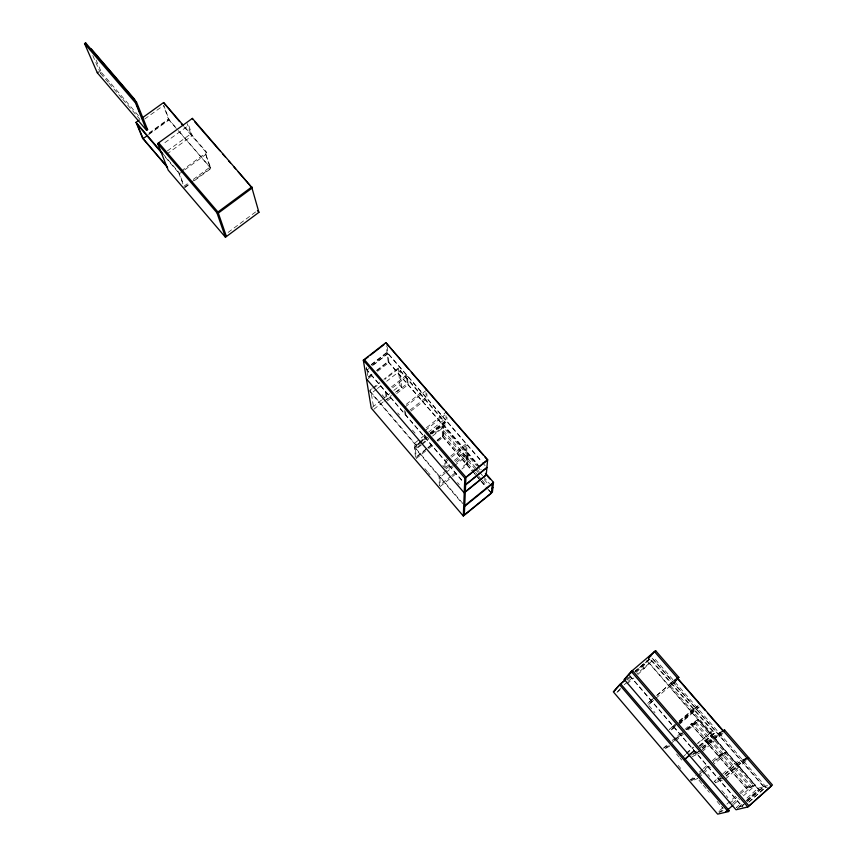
<?xml version="1.0" encoding="UTF-8"?>
<svg xmlns="http://www.w3.org/2000/svg" width="857" height="857" viewBox="0 0 857 857"><rect width="100%" height="100%" fill="white"/><g stroke="black" fill="none" stroke-linecap="round" stroke-linejoin="round"><path stroke-width="0.64" stroke-dasharray="4.29 3.21" d="M620.511 688.321L616.183 693.109L621.089 688.899M635.958 672.456L642.836 666.564L651.363 657.319M637.79 674.588L651.727 661.133L636.987 673.763M739.088 807.048L742.012 804.444M746.897 800.095L758.606 789.661L767.39 787.154M737.406 808.719L742.291 804.369M746.201 800.888L758.895 789.576L646.778 660.115M743.737 804.423L741.755 806.191L736.377 807.519L741.251 803.17M747.722 800.877L763.619 786.705L757.856 788.376L745.162 799.688M742.033 806.126L746.019 802.581M747.015 801.691L763.93 786.619L767.518 785.569M748.772 802.109L765.954 786.876L653.323 657.126M749.061 802.034L764.98 787.84L650.463 656.055M722.944 807.637L717.984 812.04L724.765 810.368M726.907 804.112L735.82 796.185M739.784 792.661L745.729 787.379L753.174 785.098L742.398 794.685M718.948 813.164L722.912 809.64M729.607 803.545L736.784 797.31M740.491 793.861L747.733 787.572L755.499 785.216L698.316 719.205L690.849 724.208L746.436 788.569L754.171 786.244L697.041 720.266M732.596 803.405L738.477 798.167M733.592 804.552L739.505 799.292M743.394 795.832L755.499 785.216M721.883 774.653L714.085 781.541L719.023 779.741L721.262 777.899M722.858 773.796L735.531 762.591L740.844 760.448M720.951 777.567L715.102 782.741L720.062 780.963M724.851 774.117L736.549 763.78L741.894 761.659M724.968 774.482L741.123 760.341L745.547 758.552M726.018 775.692L742.173 761.541L746.608 759.773M726.34 776.067L746.651 758.102M725.472 779.013L746.758 760.191M650.934 700.533L647.303 703.726L652.145 699.548M651.116 700.362L653.955 697.877M690.538 779.881L696.58 777.417L697.555 778.563L691.481 780.995L690.538 779.881L695.477 775.531M699.43 772.05L702.397 769.436M703.383 768.568L708.332 764.219M712.285 760.737L718.209 755.52L724.926 752.457L713.195 762.784M691.481 780.995L695.445 777.513M699.398 774.032L709.285 765.322M713.238 761.841L719.162 756.624L725.9 753.592L714.17 763.919M722.012 754.567L723.051 753.646M697.555 776.56L701.465 773.121M702.44 772.253L709.285 766.233M698.53 777.706L702.44 774.257M703.415 773.4L710.26 767.369M668.417 685.514L675.337 679.44M690.239 753.635L695.134 749.35M699.055 745.911L711.792 734.76L714.824 733.099L650.184 658.54L635.412 671.192M690.624 754.149L695.563 749.821M699.516 746.351L714.352 733.356L649.82 658.937L635.594 671.117M691.063 753.924L696.013 749.586M699.976 746.115L714.824 733.099M696.441 751.053L691.578 755.317L698.284 751.193M700.33 747.647L712.981 736.559L721.251 732.124M702.012 747.84L719.098 732.896L722.387 731.128M702.29 749.779L720.126 734.095L714.845 736.902L713.752 737.866L723.212 732.853M698.434 751.385L692.595 756.506L697.105 754.246M702.322 747.968L713.999 737.738M702.911 748.868L721.24 732.789M702.033 751.782L723.265 733.153M677.726 678.358L673.227 682.29L674.33 681.336M686.339 753.089L693.195 747.09M697.116 743.662L712.381 731.096L698.541 743.212M682.729 757.063L685.696 754.46M686.682 753.603L693.602 747.54M678.851 724.861L699.998 706.457M663.254 748.257L668.374 743.844M672.124 740.534L681.197 732.671M684.936 729.361L692.081 723.179L747.733 787.572M674.62 739.816L682.461 732.981M686.318 729.618L698.101 719.344M674.845 739.677L682.665 732.853M686.575 729.436L698.316 719.205M668.331 745.804L664.379 749.243L669.735 746.04L668.771 744.915L664.507 747.497M672.274 742.366L676.216 738.927M677.201 738.07L682.14 733.763M687.068 729.468L698.016 721.38L687.282 730.732M675.584 740.941L683.383 734.138M651.941 701.712L648.288 704.883L653.912 700.008M669.606 686.478L673.634 682.986M673.848 682.793L677.191 679.89M675.145 724.315L669.317 729.382L675.348 724.926M679.023 720.941L695.113 707.743M679.301 721.487L698.112 705.665M678.808 722.772L697.941 706.136M675.177 726.329L670.324 730.55L676.377 726.115M679.055 722.954L696.141 708.921M679.558 723.383L699.151 706.854M656.901 695.306L676.998 677.973M656.848 695.423L673.838 680.769L669.499 684.572L714.845 736.902M655.926 698.241L677.03 680.029M634.812 671.449L649.585 658.797M626.488 679.472L631.545 675.134M635.605 671.663L647.753 661.25M627.12 680.029L632.027 675.819M624.207 684.722L627.153 682.193M628.138 681.347L633.055 677.137M626.992 683.843L633.869 677.951M445.983 467.097L450.161 463.744M454.339 460.391L465.822 451.178L466.112 443.776L449.925 456.749M445.833 468.983L451.05 464.783M455.228 461.43L466.711 452.217L467.022 444.826L448.811 459.427M452.378 465.683L439.073 476.363L439.309 485.565L450.728 476.385M456.47 462.394L466.701 454.178L466.294 463.862L461.109 468.029M445.051 473.257L439.93 477.36L440.112 485.244M446.068 472.432L453.235 466.679M454.253 465.854L467.558 455.174L467.14 464.837L461.944 469.004M466.915 459.566L467.933 458.752M451.757 475.549L455.913 472.207M440.144 486.551L451.564 477.36M452.603 476.524L457.788 472.346M448.918 457.563L444.869 460.798L444.922 466.744M447.804 460.241L445.779 461.859L445.822 467.793M426.807 448.5L415.42 457.584L414.285 443.487L424.59 435.292M427.836 447.675L433.021 443.551M437.156 440.252L443.337 435.324L443.144 420.541L428.714 432.014M416.481 457.102L433.031 443.905M437.166 440.605L442.341 436.481L442.18 425.854L476.717 465.747M416.245 458.559L427.632 449.475M428.671 448.64L433.846 444.515M437.991 441.205L443.165 437.081L443.026 426.84L432.828 434.96M426.465 427.718L445.994 412.206M425.318 430.418L444.858 414.895M429.882 433.106L446.047 420.251L446.015 415.656M421.387 444.976L416.277 449.047L415.945 444.751L426.272 436.534M430.396 433.246L444.858 421.751L398.28 368.028L383.904 379.276M421.151 441.387L415.999 445.49L369.656 391.349L372.731 388.939M422.19 440.562L426.304 437.284M430.428 434.006L444.869 422.512L398.366 368.885L385.039 379.308M418.666 443.808L414.574 447.054L463.862 504.677M419.684 442.994L426.84 437.295M430.782 434.156L446.947 421.29L446.925 417.273M427.9 437.22L414.627 447.783L462.116 503.295M431.982 433.974L443.208 425.04M420.583 444.708L415.484 448.768L416.148 457.338M421.601 443.894L428.746 438.216M422.405 444.162L428.543 439.277M432.624 436.02L444.901 426.25L444.858 421.751M406.282 404.311L423.722 390.556M405.136 406.979L425.65 390.803M410.042 410.085L426.165 397.337L425.94 392.538M410.932 411.114L427.065 398.376L426.84 393.577M387.375 400.862L392.56 396.791M396.716 393.524L408.125 384.557L407.418 376.137L392.345 387.964M391.467 386.935L406.539 375.109L407.246 383.561L396.877 391.703M372.259 407.343L381.515 400.08M382.543 399.266L389.742 393.62M393.856 390.396L400.026 385.543L398.28 368.028M373.877 409.239L383.133 401.965M384.161 401.162L391.36 395.505M395.473 392.27L401.644 387.428L400.037 370.813L386.711 381.258M386.507 399.855L391.692 395.773M368.274 378.601L373.448 374.563M377.583 371.338L388.971 362.447L387.953 353.684L373.213 365.168M369.517 390.535L371.574 388.917M372.602 388.114L379.79 382.49M373.759 388.135L379.908 383.325M376.459 389.282L371.327 393.299L373.684 408.018M377.476 388.478L382.608 384.472M371.22 364.525L387.021 352.216L481.666 461.302M371.285 364.975L387.075 352.677L481.634 461.677M372.088 365.543L387.9 353.234L387.139 346.742M366.892 370.095L369.003 368.456M368.446 376.791L372.591 373.566M376.726 370.331L388.103 361.45L481.859 469.711M368.521 377.23L372.656 373.995M376.791 370.77L388.157 361.9L386.25 345.725M228.091 232.418L256.372 211.379M183.859 186.323L188.047 183.259M193.275 179.424L210.019 167.147L205.38 153.36L210.94 168.55L194.207 180.816M184.587 187.18L189.826 183.344M190.865 182.573L210.747 168.004L178.802 131.003M184.791 187.715L190.018 183.88M181.148 171.057L206.741 152.364L184.309 126.461M183.698 170.618L179.445 173.725L164.855 156.66M184.769 169.836L207.126 153.499L206.741 152.364M167.351 150.918L190.768 133.917L187.201 123.644M166.708 154.185L192.247 135.631L188.701 125.379L162.798 144.158M148.925 133.092L168.433 119.005L175.342 127.007M149.15 133.66L168.647 119.584L163.505 105.668M148.561 134.71L169.15 119.841L163.783 105.304M144.683 119.048L162.723 106.064M108.207 82.304L100.494 73.295L101.512 72.577L95.898 59.562M673.591 726.5L676.751 724.369M696.302 752.928L700.972 750.561M697.341 754.128L699.687 752.96M747.422 758.081L741.509 760.995L747.475 758.606M719.28 779.645L723.383 778.156M720.319 780.866L722.387 780.127M482.512 462.684L485.137 465.715M652.113 658.176L764.68 787.926M443.198 424.279L477.895 464.344M388.157 361.9L479.202 467.033M647.474 661.325L758.606 789.661M183.859 126.632L207.126 153.499M477.585 466.754L480.199 469.775M475.689 467.708L443.273 430.235L442.255 431.05L474.671 468.533M476.546 468.704L479.138 471.693M479.995 472.689L482.577 475.678M483.444 476.674L489.476 483.648M475.539 469.529L478.12 472.518M484.151 479.492L488.458 484.473M443.337 435.324L474.532 471.425M475.378 472.411L477.938 475.356M478.784 476.342L481.345 479.299M482.191 480.284L486.455 485.212M400.026 385.543L401.644 387.428M642.836 666.564L644.668 668.685M442.341 436.117L485.448 486.026M488.854 489.968L491.404 492.925M691.053 724.079L746.693 788.494M168.647 119.584L177.281 129.578M178.138 130.575L210.94 168.55M442.341 436.481L473.31 472.336M474.167 473.332L476.749 476.321M477.606 477.317L480.188 480.306M481.045 481.302L487.065 488.265M487.933 489.261L491.372 493.246M365.95 368.628L463.016 481.548M629.756 675.52L743.094 807.358M366.025 369.078L463.005 481.902M629.595 675.702L741.937 806.405M382.147 394.766L384.739 397.798M397.734 412.935L399.469 414.959M412.463 430.096L415.067 433.128M442.79 465.437L444.526 467.451M457.52 482.598L459.256 484.612M648.931 705.622L654.994 712.703M689.692 753.132L691.428 755.156M707.914 774.353L709.65 776.378M721.798 790.529L725.268 794.568M726.136 795.585L727.861 797.599M101.512 72.577L139.252 116.606M109.064 83.311L121.93 98.319M122.787 99.326L139.937 119.337M370.385 391.531L415.945 444.751M676.548 753.999L679.13 757.031M679.997 758.038L681.722 760.052M698.991 780.245L702.44 784.273M703.308 785.291L706.757 789.329M707.625 790.336L709.35 792.35M717.116 801.434L720.576 805.473M721.433 806.48L723.158 808.505M163.098 154.003L179.017 172.621L183.655 184.737M424.858 468.65L427.429 471.661M428.286 472.668L430.01 474.682M678.187 765.419L680.79 768.461M92.813 55.566L100.494 73.295M178.695 172.857L182.927 183.88M366.421 367.128L366.828 369.646M367.096 371.306L368.071 377.391M385.436 391.66L386.357 398.687M386.325 392.688L387.225 399.694M404.675 410.578L405.007 414.06M405.575 411.617L405.897 415.099M424.686 434.531L424.826 437.124M425.597 435.592L425.736 438.173M467.129 454.671L466.711 464.344L467.718 463.541L468.158 453.846L467.129 454.671M751.428 786.458L750.389 787.379L694.02 722.194L695.048 721.283L751.428 786.458M719.719 755.167L718.691 756.067L726.468 752.092L719.719 755.167M692.049 710.592L690.956 711.546L696.859 707.282L692.049 710.592"/><path stroke-width="1.29" d="M492.4 483.873L491.372 493.246L463.316 516.021L464.805 478.099L363.325 360.186L385.886 342.65L487.633 459.695L486.208 475.121L464.226 492.893L366.421 378.869M464.323 515.196L465.929 477.199L364.504 359.79L368.596 356.619M485.705 473.353L493.503 482.362L492.411 492.111L464.344 514.896M625.567 679.622L619.579 684.754L613.323 691.845L717.673 814.15L728.171 811.643L729.253 810.69L620.65 683.832L614.351 690.967M722.387 731.128L724.572 729.95L772.457 785.012L747.85 806.962L736.024 809.779L624.25 679.451L631.266 671.492L655.616 650.656L678.851 677.384L677.051 678.958M625.342 678.519L632.402 670.517L749.007 805.934L771.311 786.03L654.48 651.62L648.567 658.144M653.998 652.434L655.616 650.656M727.711 809.79L732.885 805.344M747.475 758.606L748.622 757.599M684.689 759.356L689.628 755.017M685.118 759.131L689.082 755.66M723.437 730.957L724.572 729.95M677.726 678.358L678.851 677.384M628.717 674.695L631.673 672.167M648.395 657.844L650.367 656.162M624.25 679.451L627.367 676.784M620.339 684.186L625.417 679.826M464.698 506.326L493.428 483.037M491.897 488.458L492.914 487.622M465.319 491.682L486.24 474.767L485.341 473.717M464.73 505.684L493.503 482.362M464.805 478.099L487.633 459.695M465.908 477.563L487.601 460.07L484.966 457.049M465.619 484.569L486.926 467.365M465.597 484.923L486.894 467.74M370.631 355.034L383.904 344.718M218.321 213.082L252.237 187.972L192.375 118.395L157.656 143.537L168.208 170.147L225.455 237.239L258.921 212.332L252.012 188.133L250.458 186.355M225.455 237.239L216.917 212.761L251.915 186.858M146.579 130.36L147.608 129.621L136.52 102.09L85.593 42.85L84.543 43.589L97.302 72.791L146.579 130.36L135.46 102.851L84.543 43.589M147.468 135.492L143.14 138.62L137.249 124.394M167.597 167.565L142.658 138.341L136.038 122.369L139.22 120.076M142.401 117.795L163.601 102.551L183.452 125.465M133.392 99.851L134.453 99.101L91.303 48.913L90.253 49.652M135.46 102.851L136.52 102.09M97.302 72.791L98.309 72.074M725.74 811.536L729.253 810.69M194.539 121.608L219.885 150.768M222.509 153.789L225.134 156.799M228.626 160.827L230.383 162.83M233.875 166.858L235.621 168.861M238.246 171.882L252.237 187.972M408.735 369.335L385.886 342.65M411.36 372.367L443.787 409.667M445.533 411.681L483.219 455.035M677.105 678.091L705.182 710.399M707.818 713.431L723.608 731.599M257.421 210.597L258.921 212.332M487.333 475.989L489.968 479.031M179.552 121.662L163.601 102.551M181.277 123.654L183.002 125.636M490.558 491.939L491.404 492.925M631.266 671.492L747.85 806.962M145.872 127.607L147.608 129.621M157.656 143.537L216.917 212.761M619.579 684.754L728.171 811.643M136.038 122.369L162.691 153.521M136.52 123.537L162.273 153.649M142.423 137.784L167.383 167.019M463.316 516.021L371.263 408.136L363.325 360.186M85.593 42.85L86.653 45.282M134.453 99.101L136.359 103.836M137.313 106.204L139.712 112.128M141.619 116.863L143.055 120.419M159.134 143.976L158.674 142.808L217.946 212L226.441 236.511M192.375 118.395L192.782 119.594"/></g></svg>
